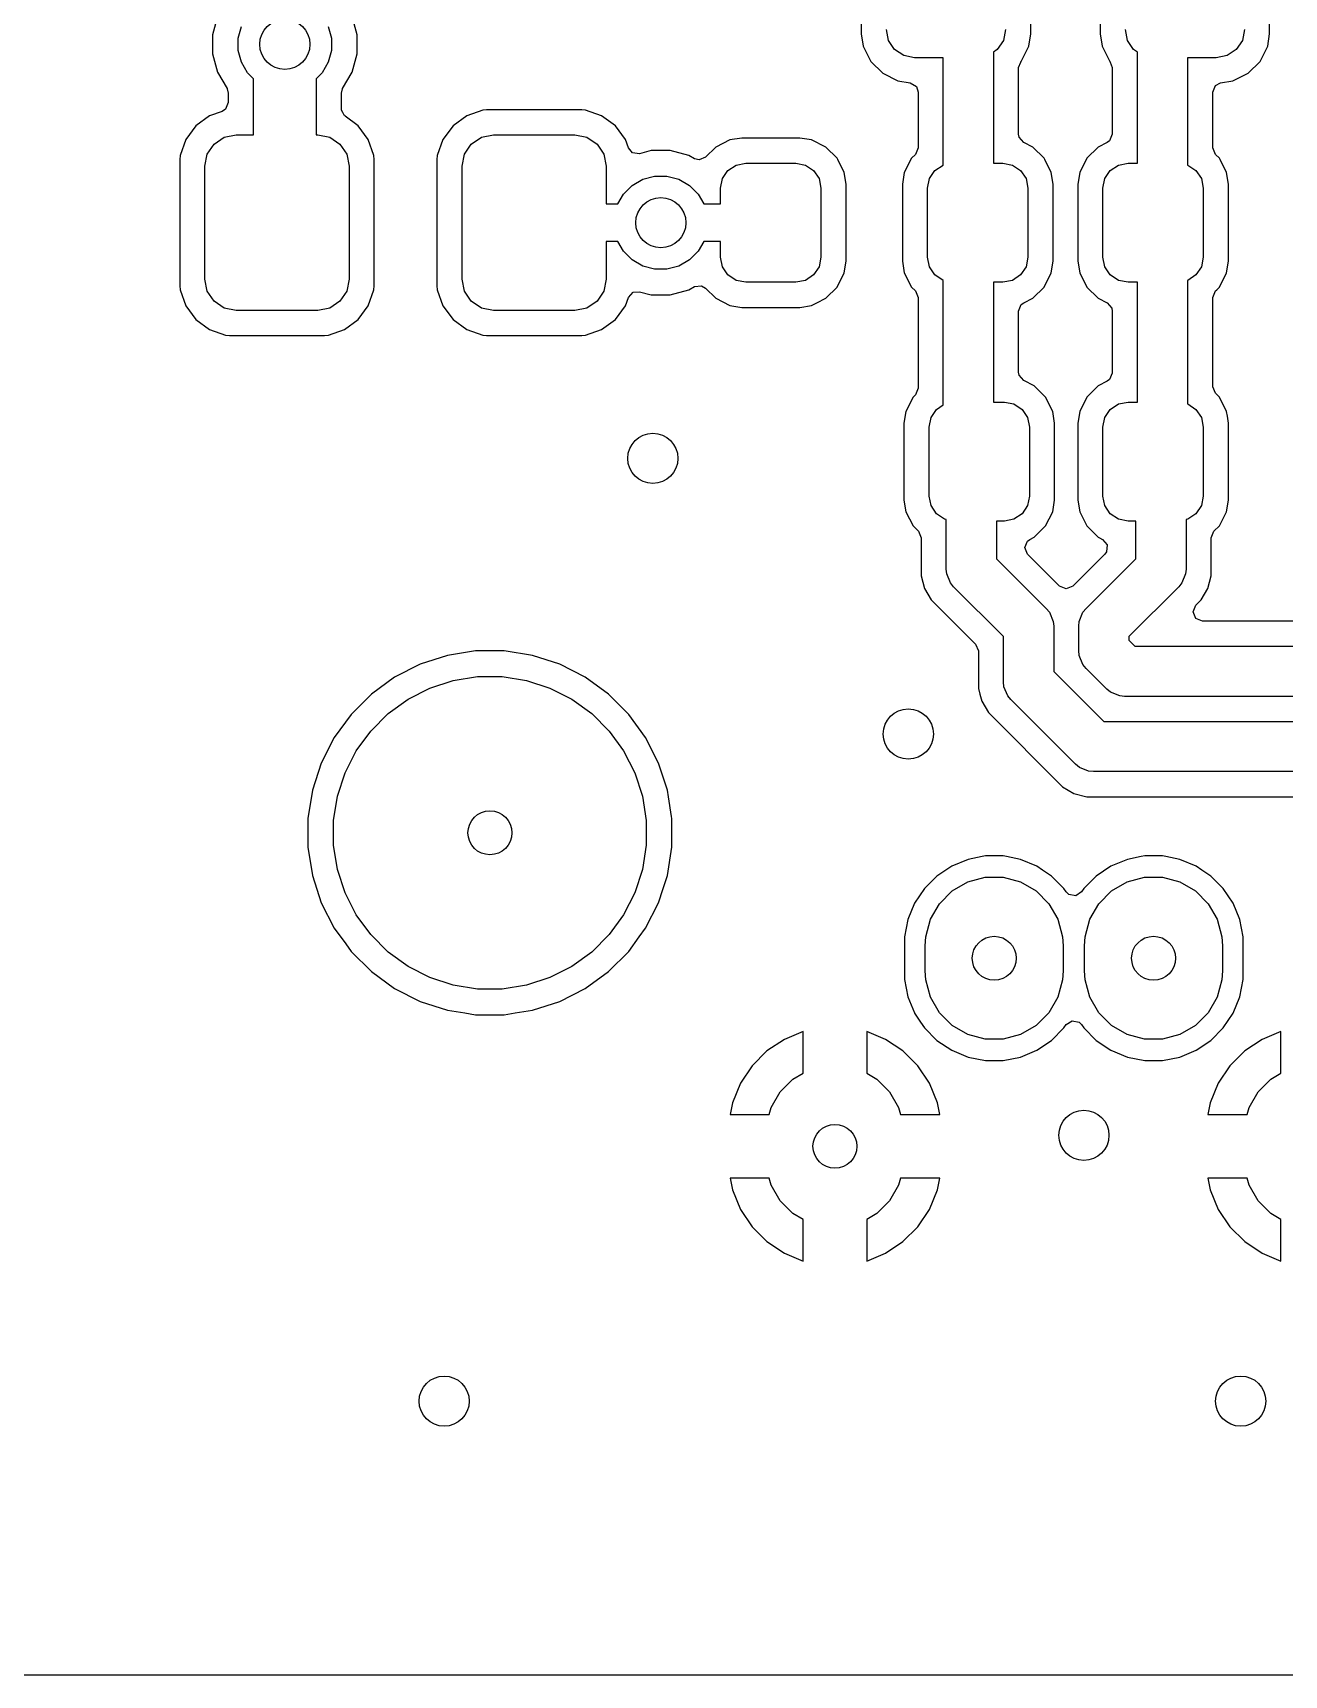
# Model space of a CAD drawing. Extents: x 2.36 to 5.14, y -5.39 to -2.61.
# Drawn here: x 3.371 to 3.764, y -5.386 to -4.87 of the extents above; entities that cross this region are included whole.
import ezdxf

# ---------------------------------------------------------------- set-up
doc = ezdxf.new("R2010")
doc.units = 0
doc.header["$MEASUREMENT"] = 0
doc.layers.add('BLACK', color=7, linetype='CONTINUOUS')

msp = doc.modelspace()

# ---------------------------------------------------------------- linework, layer by layer
at = {"layer": 'BLACK', "linetype": 'CONTINUOUS'}
for p, q in [((3.63091, -4.85034), (3.63091, -4.87069)), ((3.68409, -4.87069), (3.68409, -4.85034)), ((3.70591, -4.85034), (3.70591, -4.87069)), ((3.75909, -4.87069), (3.75909, -4.85034)), ((3.42889, -4.86525), (3.42734, -4.87102)), ((3.47266, -4.87102), (3.47111, -4.86525)), ((3.42734, -4.87102), (3.42734, -4.87698)), ((3.43536, -4.87207), (3.43636, -4.86835)), ((3.43536, -4.87593), (3.43536, -4.87207)), ((3.46364, -4.86835), (3.46464, -4.87207)), ((3.46464, -4.87207), (3.46464, -4.87593)), ((3.47266, -4.87698), (3.47266, -4.87102)), ((3.47266, -4.87102), (3.47266, -4.87102)), ((3.63091, -4.87069), (3.63153, -4.87461)), ((3.63947, -4.87276), (3.6388, -4.86937)), ((3.64139, -4.87563), (3.63947, -4.87276)), ((3.67553, -4.87276), (3.67361, -4.87563)), ((3.6762, -4.86937), (3.67553, -4.87276)), ((3.68347, -4.87461), (3.68409, -4.87069)), ((3.70591, -4.87069), (3.70653, -4.87461)), ((3.71447, -4.87276), (3.7138, -4.86937)), ((3.71639, -4.87563), (3.71447, -4.87276)), ((3.75053, -4.87276), (3.74861, -4.87563)), ((3.7512, -4.86937), (3.75053, -4.87276)), ((3.75847, -4.87461), (3.75909, -4.87069)), ((3.42734, -4.87698), (3.42889, -4.88275)), ((3.43636, -4.87965), (3.43536, -4.87593)), ((3.46464, -4.87593), (3.46364, -4.87965)), ((3.47111, -4.88275), (3.47266, -4.87698)), ((3.47266, -4.87698), (3.47266, -4.87698)), ((3.63153, -4.87461), (3.63153, -4.87461)), ((3.63153, -4.87461), (3.63394, -4.87934)), ((3.64427, -4.87755), (3.64139, -4.87563)), ((3.64766, -4.87823), (3.64427, -4.87755)), ((3.67361, -4.87563), (3.6724, -4.87644)), ((3.6724, -4.87644), (3.6724, -4.9113)), ((3.68106, -4.87934), (3.68347, -4.87461)), ((3.70653, -4.87461), (3.70653, -4.87461)), ((3.70653, -4.87461), (3.70894, -4.87934)), ((3.7176, -4.87644), (3.71639, -4.87563)), ((3.7176, -4.9113), (3.7176, -4.87644)), ((3.74573, -4.87755), (3.74234, -4.87823)), ((3.74861, -4.87563), (3.74573, -4.87755)), ((3.75606, -4.87934), (3.75847, -4.87461)), ((3.42889, -4.88275), (3.42889, -4.88275)), ((3.42889, -4.88275), (3.42889, -4.88275)), ((3.42889, -4.88275), (3.43187, -4.88791)), ((3.43829, -4.88299), (3.43636, -4.87965)), ((3.44016, -4.88486), (3.43829, -4.88299)), ((3.46171, -4.88299), (3.45984, -4.88486)), ((3.46364, -4.87965), (3.46171, -4.88299)), ((3.46813, -4.88791), (3.47111, -4.88275)), ((3.63394, -4.87934), (3.63769, -4.88309)), ((3.63769, -4.88309), (3.64242, -4.8855)), ((3.65665, -4.87823), (3.64766, -4.87823)), ((3.65665, -4.91189), (3.65665, -4.87823)), ((3.6803, -4.88131), (3.68101, -4.87959)), ((3.6803, -4.90221), (3.6803, -4.88131)), ((3.68093, -4.87953), (3.68106, -4.87934)), ((3.68101, -4.87959), (3.68093, -4.87953)), ((3.68106, -4.87934), (3.68106, -4.87934)), ((3.70894, -4.87934), (3.70907, -4.87953)), ((3.70907, -4.87953), (3.70899, -4.87959)), ((3.70899, -4.87959), (3.7097, -4.88131)), ((3.7097, -4.88131), (3.7097, -4.90221)), ((3.74234, -4.87823), (3.73335, -4.87823)), ((3.73335, -4.87823), (3.73335, -4.91189)), ((3.74758, -4.8855), (3.75231, -4.88309)), ((3.75231, -4.88309), (3.75606, -4.87934)), ((3.43187, -4.88791), (3.43187, -4.88791)), ((3.43187, -4.88791), (3.43187, -4.88792)), ((3.43187, -4.88792), (3.43226, -4.88938)), ((3.44016, -4.90244), (3.44016, -4.88486)), ((3.45984, -4.88486), (3.45984, -4.90244)), ((3.46774, -4.88938), (3.46813, -4.88792)), ((3.46813, -4.88792), (3.46813, -4.88791)), ((3.46813, -4.88791), (3.46813, -4.88791)), ((3.64242, -4.8855), (3.6463, -4.88612)), ((3.6463, -4.88612), (3.6482, -4.88728)), ((3.6482, -4.88728), (3.64876, -4.88899)), ((3.74124, -4.88899), (3.74209, -4.88693)), ((3.74209, -4.88693), (3.7437, -4.88612)), ((3.7437, -4.88612), (3.74758, -4.8855)), ((3.43226, -4.8923), (3.43141, -4.89436)), ((3.43226, -4.88938), (3.43226, -4.8923)), ((3.46774, -4.89423), (3.46774, -4.88938)), ((3.64876, -4.88899), (3.64876, -4.90651)), ((3.74124, -4.90651), (3.74124, -4.88899)), ((3.42637, -4.89643), (3.42207, -4.8996)), ((3.43031, -4.89505), (3.42637, -4.89643)), ((3.42637, -4.89643), (3.42637, -4.89643)), ((3.43141, -4.89436), (3.43031, -4.89505)), ((3.46777, -4.89466), (3.46774, -4.89423)), ((3.46824, -4.89544), (3.46777, -4.89466)), ((3.46859, -4.89629), (3.46824, -4.89544)), ((3.4688, -4.89637), (3.46859, -4.89629)), ((3.46892, -4.89657), (3.4688, -4.89637)), ((3.47303, -4.8996), (3.46892, -4.89657)), ((3.50708, -4.89643), (3.50278, -4.8996)), ((3.51213, -4.89466), (3.50708, -4.89643)), ((3.50708, -4.89643), (3.50708, -4.89643)), ((3.51332, -4.89455), (3.51213, -4.89466)), ((3.51213, -4.89466), (3.51213, -4.89466)), ((3.51213, -4.89466), (3.51213, -4.89466)), ((3.54319, -4.89455), (3.51332, -4.89455)), ((3.54439, -4.89466), (3.54319, -4.89455)), ((3.54943, -4.89643), (3.54439, -4.89466)), ((3.54439, -4.89466), (3.54439, -4.89466)), ((3.54439, -4.89466), (3.54439, -4.89466)), ((3.54439, -4.89466), (3.54439, -4.89466)), ((3.55373, -4.8996), (3.54943, -4.89643)), ((3.54943, -4.89643), (3.54943, -4.89643)), ((3.42207, -4.8996), (3.41889, -4.9039)), ((3.42207, -4.8996), (3.42207, -4.8996)), ((3.42779, -4.90532), (3.43099, -4.90319)), ((3.43099, -4.90319), (3.43475, -4.90244)), ((3.43475, -4.90244), (3.44016, -4.90244)), ((3.45984, -4.90244), (3.46034, -4.90244)), ((3.46034, -4.90244), (3.46411, -4.90319)), ((3.46411, -4.90319), (3.4673, -4.90532)), ((3.4762, -4.9039), (3.47303, -4.8996)), ((3.47303, -4.8996), (3.47303, -4.8996)), ((3.50278, -4.8996), (3.4996, -4.9039)), ((3.50278, -4.8996), (3.50278, -4.8996)), ((3.5085, -4.90532), (3.51169, -4.90319)), ((3.51169, -4.90319), (3.51546, -4.90244)), ((3.51546, -4.90244), (3.54105, -4.90244)), ((3.54105, -4.90244), (3.54482, -4.90319)), ((3.54482, -4.90319), (3.54801, -4.90532)), ((3.55691, -4.9039), (3.55373, -4.8996)), ((3.55373, -4.8996), (3.55373, -4.8996)), ((3.5934, -4.90341), (3.58971, -4.90399)), ((3.61163, -4.90341), (3.5934, -4.90341)), ((3.61533, -4.90399), (3.61163, -4.90341)), ((3.68044, -4.90311), (3.6803, -4.90221)), ((3.68189, -4.9048), (3.68044, -4.90311)), ((3.7097, -4.90221), (3.70885, -4.90427)), ((3.41713, -4.90895), (3.41702, -4.91015)), ((3.41889, -4.9039), (3.41713, -4.90895)), ((3.41713, -4.90895), (3.41713, -4.90895)), ((3.41713, -4.90895), (3.41713, -4.90895)), ((3.41889, -4.9039), (3.41889, -4.9039)), ((3.42491, -4.91228), (3.42566, -4.90852)), ((3.42566, -4.90852), (3.42779, -4.90532)), ((3.4673, -4.90532), (3.46944, -4.90852)), ((3.46944, -4.90852), (3.47019, -4.91228)), ((3.47794, -4.90889), (3.4762, -4.9039)), ((3.4762, -4.9039), (3.4762, -4.9039)), ((3.47797, -4.90895), (3.47794, -4.90889)), ((3.47808, -4.91015), (3.47797, -4.90895)), ((3.49784, -4.90895), (3.49772, -4.91015)), ((3.4996, -4.9039), (3.49784, -4.90895)), ((3.49784, -4.90895), (3.49784, -4.90895)), ((3.49784, -4.90895), (3.49784, -4.90895)), ((3.4996, -4.9039), (3.4996, -4.9039)), ((3.50562, -4.91228), (3.50637, -4.90852)), ((3.50637, -4.90852), (3.5085, -4.90532)), ((3.54801, -4.90532), (3.55014, -4.90852)), ((3.55014, -4.90852), (3.55089, -4.91228)), ((3.55781, -4.90648), (3.55691, -4.9039)), ((3.55691, -4.9039), (3.55691, -4.9039)), ((3.55911, -4.90804), (3.55781, -4.90648)), ((3.56132, -4.90833), (3.55911, -4.90804)), ((3.56502, -4.90734), (3.56132, -4.90833)), ((3.57098, -4.90734), (3.56502, -4.90734)), ((3.57675, -4.90889), (3.57098, -4.90734)), ((3.57098, -4.90734), (3.57098, -4.90734)), ((3.57854, -4.90992), (3.57675, -4.90889)), ((3.57675, -4.90889), (3.57675, -4.90889)), ((3.58526, -4.90626), (3.58206, -4.90946)), ((3.58971, -4.90399), (3.58526, -4.90626)), ((3.58971, -4.90399), (3.58971, -4.90399)), ((3.61978, -4.90626), (3.61533, -4.90399)), ((3.61533, -4.90399), (3.61533, -4.90399)), ((3.61533, -4.90399), (3.61533, -4.90399)), ((3.62331, -4.90979), (3.61978, -4.90626)), ((3.64791, -4.90857), (3.64669, -4.90979)), ((3.64876, -4.90651), (3.64791, -4.90857)), ((3.68474, -4.90626), (3.68189, -4.9048)), ((3.68827, -4.90979), (3.68474, -4.90626)), ((3.70526, -4.90626), (3.70173, -4.90979)), ((3.70811, -4.9048), (3.70526, -4.90626)), ((3.70885, -4.90427), (3.70811, -4.9048)), ((3.74209, -4.90857), (3.74124, -4.90651)), ((3.74331, -4.90979), (3.74209, -4.90857)), ((3.41702, -4.91015), (3.41702, -4.94985)), ((3.42491, -4.94772), (3.42491, -4.91228)), ((3.47019, -4.91228), (3.47019, -4.94772)), ((3.47808, -4.94985), (3.47808, -4.91015)), ((3.49772, -4.91015), (3.49772, -4.94985)), ((3.50562, -4.94772), (3.50562, -4.91228)), ((3.55089, -4.91228), (3.55089, -4.92409)), ((3.58, -4.91031), (3.57854, -4.90992)), ((3.58206, -4.90946), (3.58, -4.91031)), ((3.58737, -4.91616), (3.58908, -4.91361)), ((3.58908, -4.91361), (3.59163, -4.9119)), ((3.59163, -4.9119), (3.59465, -4.9113)), ((3.59465, -4.9113), (3.61039, -4.9113)), ((3.61039, -4.9113), (3.61341, -4.9119)), ((3.61341, -4.9119), (3.61596, -4.91361)), ((3.61596, -4.91361), (3.61767, -4.91616)), ((3.62353, -4.91021), (3.62331, -4.90979)), ((3.62558, -4.91424), (3.62353, -4.91021)), ((3.64669, -4.90979), (3.64442, -4.91424)), ((3.65233, -4.91616), (3.65404, -4.91361)), ((3.65404, -4.91361), (3.65659, -4.9119)), ((3.65659, -4.9119), (3.65665, -4.91189)), ((3.6724, -4.9113), (3.67535, -4.9113)), ((3.67535, -4.9113), (3.67837, -4.9119)), ((3.67837, -4.9119), (3.68092, -4.91361)), ((3.68092, -4.91361), (3.68263, -4.91616)), ((3.68849, -4.91021), (3.68827, -4.90979)), ((3.69054, -4.91424), (3.68849, -4.91021)), ((3.70173, -4.90979), (3.69946, -4.91424)), ((3.70737, -4.91616), (3.70908, -4.91361)), ((3.70908, -4.91361), (3.71163, -4.9119)), ((3.71163, -4.9119), (3.71465, -4.9113)), ((3.71465, -4.9113), (3.7176, -4.9113)), ((3.73335, -4.91189), (3.73341, -4.9119)), ((3.73341, -4.9119), (3.73596, -4.91361)), ((3.73596, -4.91361), (3.73767, -4.91616)), ((3.74353, -4.91021), (3.74331, -4.90979)), ((3.74558, -4.91424), (3.74353, -4.91021)), ((3.55629, -4.92101), (3.55901, -4.91829)), ((3.55901, -4.91829), (3.56235, -4.91636)), ((3.56235, -4.91636), (3.56607, -4.91536)), ((3.56607, -4.91536), (3.56993, -4.91536)), ((3.56993, -4.91536), (3.57365, -4.91636)), ((3.57365, -4.91636), (3.57699, -4.91829)), ((3.57699, -4.91829), (3.57971, -4.92101)), ((3.58677, -4.91917), (3.58737, -4.91616)), ((3.58677, -4.92409), (3.58677, -4.91917)), ((3.61767, -4.91616), (3.61827, -4.91917)), ((3.61827, -4.91917), (3.61827, -4.94083)), ((3.62616, -4.91793), (3.62558, -4.91424)), ((3.62558, -4.91424), (3.62558, -4.91424)), ((3.62558, -4.91424), (3.62558, -4.91424)), ((3.62616, -4.94207), (3.62616, -4.91793)), ((3.64442, -4.91424), (3.64384, -4.91793)), ((3.64384, -4.91793), (3.64384, -4.94207)), ((3.65173, -4.91917), (3.65233, -4.91616)), ((3.65173, -4.94083), (3.65173, -4.91917)), ((3.68263, -4.91616), (3.68323, -4.91917)), ((3.68323, -4.91917), (3.68323, -4.94083)), ((3.69112, -4.91793), (3.69054, -4.91424)), ((3.69054, -4.91424), (3.69054, -4.91424)), ((3.69054, -4.91424), (3.69054, -4.91424)), ((3.69112, -4.94207), (3.69112, -4.91793)), ((3.69946, -4.91424), (3.69888, -4.91793)), ((3.69888, -4.91793), (3.69888, -4.94207)), ((3.70677, -4.91917), (3.70737, -4.91616)), ((3.70677, -4.94083), (3.70677, -4.91917)), ((3.73767, -4.91616), (3.73827, -4.91917)), ((3.73827, -4.91917), (3.73827, -4.94083)), ((3.74616, -4.91793), (3.74558, -4.91424)), ((3.74558, -4.91424), (3.74558, -4.91424)), ((3.74558, -4.91424), (3.74558, -4.91424)), ((3.74616, -4.94207), (3.74616, -4.91793)), ((3.74616, -4.91793), (3.74616, -4.91793)), ((3.55089, -4.92409), (3.55451, -4.92409)), ((3.55451, -4.92409), (3.55629, -4.92101)), ((3.57971, -4.92101), (3.58149, -4.92409)), ((3.58149, -4.92409), (3.58677, -4.92409)), ((3.55451, -4.93591), (3.55089, -4.93591)), ((3.55089, -4.93591), (3.55089, -4.94772)), ((3.55629, -4.93899), (3.55451, -4.93591)), ((3.55901, -4.94171), (3.55629, -4.93899)), ((3.57971, -4.93899), (3.57699, -4.94171)), ((3.58149, -4.93591), (3.57971, -4.93899)), ((3.58677, -4.93591), (3.58149, -4.93591)), ((3.58677, -4.94083), (3.58677, -4.93591)), ((3.56235, -4.94364), (3.55901, -4.94171)), ((3.56607, -4.94464), (3.56235, -4.94364)), ((3.56993, -4.94464), (3.56607, -4.94464)), ((3.57365, -4.94364), (3.56993, -4.94464)), ((3.57699, -4.94171), (3.57365, -4.94364)), ((3.58737, -4.94384), (3.58677, -4.94083)), ((3.58908, -4.94639), (3.58737, -4.94384)), ((3.61767, -4.94384), (3.61596, -4.94639)), ((3.61827, -4.94083), (3.61767, -4.94384)), ((3.62558, -4.94576), (3.62616, -4.94207)), ((3.64384, -4.94207), (3.64442, -4.94576)), ((3.65233, -4.94384), (3.65173, -4.94083)), ((3.65404, -4.94639), (3.65233, -4.94384)), ((3.68263, -4.94384), (3.68092, -4.94639)), ((3.68323, -4.94083), (3.68263, -4.94384)), ((3.69054, -4.94576), (3.69112, -4.94207)), ((3.69888, -4.94207), (3.69946, -4.94576)), ((3.70737, -4.94384), (3.70677, -4.94083)), ((3.70908, -4.94639), (3.70737, -4.94384)), ((3.73767, -4.94384), (3.73596, -4.94639)), ((3.73827, -4.94083), (3.73767, -4.94384)), ((3.74558, -4.94576), (3.74616, -4.94207)), ((3.41702, -4.94985), (3.41713, -4.95105)), ((3.42566, -4.95148), (3.42491, -4.94772)), ((3.47019, -4.94772), (3.46944, -4.95148)), ((3.47797, -4.95105), (3.47808, -4.94985)), ((3.49772, -4.94985), (3.49784, -4.95105)), ((3.50637, -4.95148), (3.50562, -4.94772)), ((3.55089, -4.94772), (3.55014, -4.95148)), ((3.57675, -4.95111), (3.57854, -4.95008)), ((3.57854, -4.95008), (3.58075, -4.94978)), ((3.58075, -4.94978), (3.58206, -4.95054)), ((3.59163, -4.9481), (3.58908, -4.94639)), ((3.59465, -4.9487), (3.59163, -4.9481)), ((3.61039, -4.9487), (3.59465, -4.9487)), ((3.61341, -4.9481), (3.61039, -4.9487)), ((3.61596, -4.94639), (3.61341, -4.9481)), ((3.61978, -4.95374), (3.62331, -4.95021)), ((3.62331, -4.95021), (3.62558, -4.94576)), ((3.64442, -4.94576), (3.64442, -4.94576)), ((3.64442, -4.94576), (3.64669, -4.95021)), ((3.64669, -4.95021), (3.64791, -4.95143)), ((3.65659, -4.9481), (3.65404, -4.94639)), ((3.65665, -4.94811), (3.65659, -4.9481)), ((3.65665, -4.98717), (3.65665, -4.94811)), ((3.67535, -4.9487), (3.6724, -4.9487)), ((3.6724, -4.9487), (3.6724, -4.9863)), ((3.67837, -4.9481), (3.67535, -4.9487)), ((3.68092, -4.94639), (3.67837, -4.9481)), ((3.68474, -4.95374), (3.68827, -4.95021)), ((3.68827, -4.95021), (3.69054, -4.94576)), ((3.69946, -4.94576), (3.69946, -4.94576)), ((3.69946, -4.94576), (3.70173, -4.95021)), ((3.70173, -4.95021), (3.70526, -4.95374)), ((3.71163, -4.9481), (3.70908, -4.94639)), ((3.71465, -4.9487), (3.71163, -4.9481)), ((3.7176, -4.9487), (3.71465, -4.9487)), ((3.7176, -4.9863), (3.7176, -4.9487)), ((3.73341, -4.9481), (3.73335, -4.94811)), ((3.73335, -4.94811), (3.73335, -4.98689)), ((3.73596, -4.94639), (3.73341, -4.9481)), ((3.74247, -4.95105), (3.74331, -4.95021)), ((3.74331, -4.95021), (3.74558, -4.94576)), ((3.41713, -4.95105), (3.41713, -4.95105)), ((3.41713, -4.95105), (3.41713, -4.95105)), ((3.41713, -4.95105), (3.41889, -4.9561)), ((3.42779, -4.95468), (3.42566, -4.95148)), ((3.43099, -4.95681), (3.42779, -4.95468)), ((3.4673, -4.95468), (3.46411, -4.95681)), ((3.46944, -4.95148), (3.4673, -4.95468)), ((3.4762, -4.9561), (3.47797, -4.95105)), ((3.49784, -4.95105), (3.49784, -4.95105)), ((3.49784, -4.95105), (3.49784, -4.95105)), ((3.49784, -4.95105), (3.4996, -4.9561)), ((3.5085, -4.95468), (3.50637, -4.95148)), ((3.51169, -4.95681), (3.5085, -4.95468)), ((3.54801, -4.95468), (3.54482, -4.95681)), ((3.55014, -4.95148), (3.54801, -4.95468)), ((3.55691, -4.9561), (3.55781, -4.95352)), ((3.55781, -4.95352), (3.5593, -4.95186)), ((3.5593, -4.95186), (3.56132, -4.95167)), ((3.56132, -4.95167), (3.56502, -4.95266)), ((3.56502, -4.95266), (3.56502, -4.95266)), ((3.56502, -4.95266), (3.56502, -4.95266)), ((3.56502, -4.95266), (3.57098, -4.95266)), ((3.57098, -4.95266), (3.57675, -4.95111)), ((3.57098, -4.95266), (3.57098, -4.95266)), ((3.58206, -4.95054), (3.58526, -4.95374)), ((3.58526, -4.95374), (3.58971, -4.95601)), ((3.61533, -4.95601), (3.61693, -4.9552)), ((3.61693, -4.9552), (3.61978, -4.95374)), ((3.64791, -4.95143), (3.64876, -4.95349)), ((3.64876, -4.95349), (3.64876, -4.98199)), ((3.68115, -4.95573), (3.68189, -4.9552)), ((3.68189, -4.9552), (3.68474, -4.95374)), ((3.70526, -4.95374), (3.70811, -4.9552)), ((3.70811, -4.9552), (3.70956, -4.95689)), ((3.74124, -4.95349), (3.74209, -4.95143)), ((3.74124, -4.98151), (3.74124, -4.95349)), ((3.74209, -4.95143), (3.74247, -4.95105)), ((3.41889, -4.9561), (3.41889, -4.9561)), ((3.41889, -4.9561), (3.42207, -4.9604)), ((3.42207, -4.9604), (3.42207, -4.9604)), ((3.42207, -4.9604), (3.42637, -4.96357)), ((3.43475, -4.95756), (3.43099, -4.95681)), ((3.46034, -4.95756), (3.43475, -4.95756)), ((3.46411, -4.95681), (3.46034, -4.95756)), ((3.46872, -4.96357), (3.47303, -4.9604)), ((3.47303, -4.9604), (3.4762, -4.9561)), ((3.4996, -4.9561), (3.4996, -4.9561)), ((3.4996, -4.9561), (3.50278, -4.9604)), ((3.50278, -4.9604), (3.50278, -4.9604)), ((3.50278, -4.9604), (3.50708, -4.96357)), ((3.51546, -4.95756), (3.51169, -4.95681)), ((3.54105, -4.95756), (3.51546, -4.95756)), ((3.54482, -4.95681), (3.54105, -4.95756)), ((3.54943, -4.96357), (3.55373, -4.9604)), ((3.55373, -4.9604), (3.55691, -4.9561)), ((3.58971, -4.95601), (3.5934, -4.95659)), ((3.5934, -4.95659), (3.61163, -4.95659)), ((3.61163, -4.95659), (3.61533, -4.95601)), ((3.61163, -4.95659), (3.61163, -4.95659)), ((3.61533, -4.95601), (3.61533, -4.95601)), ((3.6803, -4.95779), (3.68115, -4.95573)), ((3.6803, -4.97697), (3.6803, -4.95779)), ((3.70956, -4.95689), (3.7097, -4.95779)), ((3.7097, -4.95779), (3.7097, -4.97721)), ((3.42637, -4.96357), (3.42637, -4.96357)), ((3.42637, -4.96357), (3.43142, -4.96534)), ((3.43142, -4.96534), (3.43142, -4.96534)), ((3.43142, -4.96534), (3.43262, -4.96545)), ((3.43262, -4.96545), (3.43262, -4.96545)), ((3.43262, -4.96545), (3.46248, -4.96545)), ((3.46248, -4.96545), (3.46368, -4.96534)), ((3.46248, -4.96545), (3.46248, -4.96545)), ((3.46368, -4.96534), (3.46872, -4.96357)), ((3.50708, -4.96357), (3.50708, -4.96357)), ((3.50708, -4.96357), (3.51213, -4.96534)), ((3.51213, -4.96534), (3.51213, -4.96534)), ((3.51213, -4.96534), (3.51332, -4.96545)), ((3.51332, -4.96545), (3.51332, -4.96545)), ((3.51332, -4.96545), (3.54319, -4.96545)), ((3.54319, -4.96545), (3.54439, -4.96534)), ((3.54319, -4.96545), (3.54319, -4.96545)), ((3.54439, -4.96534), (3.54943, -4.96357)), ((3.68044, -4.97787), (3.6803, -4.97697)), ((3.68189, -4.97956), (3.68044, -4.97787)), ((3.68521, -4.98126), (3.68189, -4.97956)), ((3.70811, -4.9798), (3.70526, -4.98126)), ((3.70885, -4.97927), (3.70811, -4.9798)), ((3.7097, -4.97721), (3.70885, -4.97927)), ((3.64716, -4.98479), (3.6449, -4.98924)), ((3.64791, -4.98405), (3.64716, -4.98479)), ((3.64876, -4.98199), (3.64791, -4.98405)), ((3.6724, -4.9863), (3.67583, -4.9863)), ((3.67583, -4.9863), (3.67884, -4.9869)), ((3.68874, -4.98479), (3.68521, -4.98126)), ((3.69101, -4.98924), (3.68874, -4.98479)), ((3.70173, -4.98479), (3.69946, -4.98924)), ((3.70526, -4.98126), (3.70173, -4.98479)), ((3.71163, -4.9869), (3.71465, -4.9863)), ((3.71465, -4.9863), (3.7176, -4.9863)), ((3.74209, -4.98357), (3.74124, -4.98151)), ((3.74331, -4.98479), (3.74209, -4.98357)), ((3.74558, -4.98924), (3.74331, -4.98479)), ((3.6449, -4.98924), (3.64431, -4.99293)), ((3.6522, -4.99417), (3.6528, -4.99116)), ((3.6528, -4.99116), (3.65451, -4.98861)), ((3.65451, -4.98861), (3.65665, -4.98717)), ((3.67884, -4.9869), (3.68139, -4.98861)), ((3.68139, -4.98861), (3.6831, -4.99116)), ((3.6831, -4.99116), (3.6837, -4.99417)), ((3.69125, -4.99076), (3.69101, -4.98924)), ((3.69101, -4.98924), (3.69101, -4.98924)), ((3.69159, -4.99293), (3.69125, -4.99076)), ((3.69946, -4.98924), (3.69888, -4.99293)), ((3.70677, -4.99417), (3.70737, -4.99116)), ((3.70737, -4.99116), (3.70908, -4.98861)), ((3.70908, -4.98861), (3.71163, -4.9869)), ((3.73335, -4.98689), (3.73341, -4.9869)), ((3.73341, -4.9869), (3.73596, -4.98861)), ((3.73596, -4.98861), (3.73767, -4.99116)), ((3.73767, -4.99116), (3.73827, -4.99417)), ((3.74582, -4.99076), (3.74558, -4.98924)), ((3.74558, -4.98924), (3.74558, -4.98924)), ((3.74616, -4.99293), (3.74582, -4.99076)), ((3.64431, -4.99293), (3.64431, -5.01707)), ((3.6522, -5.01583), (3.6522, -4.99417)), ((3.6837, -4.99417), (3.6837, -5.01583)), ((3.69159, -5.01707), (3.69159, -4.99293)), ((3.69888, -4.99293), (3.69888, -5.01707)), ((3.70677, -5.01583), (3.70677, -4.99417)), ((3.73827, -4.99417), (3.73827, -5.01583)), ((3.74616, -5.01707), (3.74616, -4.99293)), ((3.64431, -5.01707), (3.6449, -5.02076)), ((3.6528, -5.01884), (3.6522, -5.01583)), ((3.6837, -5.01583), (3.6831, -5.01884)), ((3.69101, -5.02076), (3.69159, -5.01707)), ((3.69888, -5.01707), (3.69946, -5.02076)), ((3.70737, -5.01884), (3.70677, -5.01583)), ((3.73827, -5.01583), (3.73767, -5.01884)), ((3.74558, -5.02076), (3.74616, -5.01707)), ((3.6449, -5.02076), (3.6449, -5.02076)), ((3.6449, -5.02076), (3.64716, -5.02521)), ((3.65451, -5.02139), (3.6528, -5.01884)), ((3.65707, -5.0231), (3.65451, -5.02139)), ((3.68139, -5.02139), (3.67884, -5.0231)), ((3.6831, -5.01884), (3.68139, -5.02139)), ((3.68874, -5.02521), (3.69101, -5.02076)), ((3.69946, -5.02076), (3.69946, -5.02076)), ((3.69946, -5.02076), (3.70173, -5.02521)), ((3.70908, -5.02139), (3.70737, -5.01884)), ((3.71163, -5.0231), (3.70908, -5.02139)), ((3.73596, -5.02139), (3.73341, -5.0231)), ((3.73767, -5.01884), (3.73596, -5.02139)), ((3.74331, -5.02521), (3.74558, -5.02076)), ((3.64716, -5.02521), (3.64885, -5.0269)), ((3.64885, -5.0269), (3.6497, -5.02896)), ((3.6576, -5.02321), (3.65707, -5.0231)), ((3.6576, -5.03875), (3.6576, -5.02321)), ((3.67583, -5.0237), (3.67335, -5.0237)), ((3.67335, -5.0237), (3.67335, -5.03549)), ((3.67884, -5.0231), (3.67583, -5.0237)), ((3.68521, -5.02874), (3.68874, -5.02521)), ((3.70173, -5.02521), (3.70526, -5.02874)), ((3.71465, -5.0237), (3.71163, -5.0231)), ((3.71713, -5.0237), (3.71465, -5.0237)), ((3.71713, -5.03549), (3.71713, -5.0237)), ((3.73341, -5.0231), (3.73287, -5.02321)), ((3.73287, -5.02321), (3.73287, -5.03875)), ((3.74077, -5.02896), (3.74162, -5.0269)), ((3.74162, -5.0269), (3.74331, -5.02521)), ((3.6497, -5.02896), (3.6497, -5.03667)), ((3.68226, -5.03203), (3.68311, -5.02997)), ((3.68311, -5.03409), (3.68226, -5.03203)), ((3.68311, -5.02997), (3.68385, -5.02944)), ((3.68385, -5.02944), (3.68521, -5.02874)), ((3.70526, -5.02874), (3.70569, -5.02896)), ((3.70569, -5.02896), (3.70662, -5.02944)), ((3.70662, -5.02944), (3.70807, -5.03113)), ((3.70807, -5.03113), (3.7079, -5.03335)), ((3.74077, -5.04083), (3.74077, -5.02896)), ((3.6497, -5.03667), (3.6497, -5.04083)), ((3.67335, -5.03549), (3.68899, -5.05114)), ((3.69318, -5.04415), (3.68311, -5.03409)), ((3.70736, -5.03409), (3.6973, -5.04415)), ((3.70148, -5.05114), (3.71713, -5.03549)), ((3.7079, -5.03335), (3.70736, -5.03409)), ((3.6497, -5.04083), (3.65078, -5.04484)), ((3.65775, -5.04029), (3.6576, -5.03875)), ((3.65893, -5.04312), (3.65775, -5.04029)), ((3.73272, -5.04029), (3.73155, -5.04312)), ((3.73287, -5.03875), (3.73272, -5.04029)), ((3.73969, -5.04484), (3.74077, -5.04083)), ((3.65078, -5.04484), (3.65078, -5.04484)), ((3.65078, -5.04484), (3.65078, -5.04484)), ((3.65078, -5.04484), (3.65285, -5.04843)), ((3.6599, -5.04432), (3.65893, -5.04312)), ((3.67555, -5.05996), (3.6599, -5.04432)), ((3.69524, -5.04501), (3.69318, -5.04415)), ((3.6973, -5.04415), (3.69524, -5.04501)), ((3.73057, -5.04432), (3.71492, -5.05996)), ((3.73155, -5.04312), (3.73057, -5.04432)), ((3.73762, -5.04843), (3.73969, -5.04484)), ((3.73969, -5.04484), (3.73969, -5.04484)), ((3.65285, -5.04843), (3.65285, -5.04843)), ((3.65285, -5.04843), (3.65285, -5.04843)), ((3.65285, -5.04843), (3.6668, -5.06238)), ((3.68899, -5.05114), (3.68997, -5.05233)), ((3.68997, -5.05233), (3.69115, -5.05517)), ((3.69932, -5.05517), (3.7005, -5.05233)), ((3.7005, -5.05233), (3.70148, -5.05114)), ((3.73507, -5.05219), (3.73592, -5.05012)), ((3.73592, -5.05425), (3.73507, -5.05219)), ((3.73592, -5.05012), (3.73762, -5.04843)), ((3.69115, -5.05517), (3.6913, -5.0567)), ((3.6913, -5.0567), (3.6913, -5.07088)), ((3.69917, -5.0567), (3.69932, -5.05517)), ((3.69917, -5.06436), (3.69917, -5.0567)), ((3.73798, -5.0551), (3.73592, -5.05425)), ((3.8298, -5.0551), (3.73798, -5.0551)), ((3.6668, -5.06238), (3.66766, -5.06444)), ((3.67555, -5.07414), (3.67555, -5.05996)), ((3.71492, -5.05996), (3.71492, -5.0611)), ((3.71492, -5.0611), (3.71682, -5.06299)), ((3.71682, -5.06299), (3.82773, -5.06299)), ((3.49245, -5.06865), (3.48444, -5.07273)), ((3.501, -5.06587), (3.49245, -5.06865)), ((3.50988, -5.06447), (3.501, -5.06587)), ((3.501, -5.06587), (3.501, -5.06587)), ((3.51886, -5.06447), (3.50988, -5.06447)), ((3.50988, -5.06447), (3.50988, -5.06447)), ((3.52774, -5.06587), (3.51886, -5.06447)), ((3.51886, -5.06447), (3.51886, -5.06447)), ((3.53629, -5.06865), (3.52774, -5.06587)), ((3.52774, -5.06587), (3.52774, -5.06587)), ((3.5443, -5.07273), (3.53629, -5.06865)), ((3.66766, -5.06444), (3.66766, -5.07207)), ((3.69932, -5.0659), (3.69917, -5.06436)), ((3.7005, -5.06873), (3.69932, -5.0659)), ((3.70148, -5.06993), (3.7005, -5.06873)), ((3.48444, -5.07273), (3.47717, -5.07802)), ((3.49554, -5.07611), (3.50288, -5.07372)), ((3.50288, -5.07372), (3.51051, -5.07251)), ((3.51051, -5.07251), (3.51823, -5.07251)), ((3.51823, -5.07251), (3.52586, -5.07372)), ((3.52586, -5.07372), (3.5332, -5.07611)), ((3.55157, -5.07802), (3.5443, -5.07273)), ((3.66766, -5.07207), (3.66766, -5.07622)), ((3.6913, -5.07088), (3.70703, -5.08661)), ((3.70799, -5.07643), (3.70148, -5.06993)), ((3.47717, -5.07802), (3.47081, -5.08437)), ((3.48866, -5.07961), (3.49554, -5.07611)), ((3.5332, -5.07611), (3.54008, -5.07961)), ((3.55793, -5.08437), (3.55157, -5.07802)), ((3.55157, -5.07802), (3.55157, -5.07802)), ((3.55157, -5.07802), (3.55157, -5.07802)), ((3.66766, -5.07622), (3.66814, -5.07802)), ((3.66814, -5.07802), (3.66873, -5.08023)), ((3.6757, -5.07568), (3.67555, -5.07414)), ((3.67688, -5.07852), (3.6757, -5.07568)), ((3.67786, -5.07971), (3.67688, -5.07852)), ((3.70918, -5.07741), (3.70799, -5.07643)), ((3.71202, -5.07859), (3.70918, -5.07741)), ((3.71355, -5.07874), (3.71202, -5.07859)), ((3.82447, -5.07874), (3.71355, -5.07874)), ((3.47695, -5.08961), (3.48241, -5.08415)), ((3.48241, -5.08415), (3.48866, -5.07961)), ((3.54008, -5.07961), (3.54633, -5.08415)), ((3.54633, -5.08415), (3.55179, -5.08961)), ((3.66873, -5.08023), (3.66873, -5.08023)), ((3.66873, -5.08023), (3.67081, -5.08383)), ((3.67081, -5.08383), (3.67081, -5.08383)), ((3.67081, -5.08383), (3.67081, -5.08383)), ((3.67081, -5.08383), (3.69409, -5.10711)), ((3.6982, -5.10006), (3.67786, -5.07971)), ((3.47081, -5.08437), (3.46553, -5.09164)), ((3.56321, -5.09164), (3.55793, -5.08437)), ((3.70703, -5.08661), (3.81794, -5.08661)), ((3.46553, -5.09164), (3.46145, -5.09965)), ((3.47241, -5.09586), (3.47695, -5.08961)), ((3.55179, -5.08961), (3.55633, -5.09586)), ((3.56729, -5.09965), (3.56321, -5.09164)), ((3.46145, -5.09965), (3.45867, -5.1082)), ((3.4689, -5.10274), (3.47241, -5.09586)), ((3.55633, -5.09586), (3.55984, -5.10274)), ((3.57007, -5.1082), (3.56729, -5.09965)), ((3.56729, -5.09965), (3.56729, -5.09965)), ((3.56729, -5.09965), (3.56729, -5.09965)), ((3.46652, -5.11009), (3.4689, -5.10274)), ((3.55984, -5.10274), (3.56222, -5.11009)), ((3.69939, -5.10104), (3.6982, -5.10006)), ((3.70223, -5.10221), (3.69939, -5.10104)), ((3.70377, -5.10236), (3.70223, -5.10221)), ((3.81468, -5.10236), (3.70377, -5.10236)), ((3.45867, -5.1082), (3.45726, -5.11708)), ((3.45867, -5.1082), (3.45867, -5.1082)), ((3.46531, -5.11771), (3.46652, -5.11009)), ((3.56222, -5.11009), (3.56343, -5.11771)), ((3.5704, -5.11026), (3.57007, -5.1082)), ((3.57007, -5.1082), (3.57007, -5.1082)), ((3.57007, -5.1082), (3.57007, -5.1082)), ((3.69409, -5.10711), (3.69768, -5.10918)), ((3.69768, -5.10918), (3.70169, -5.11026)), ((3.57138, -5.11649), (3.5704, -5.11026)), ((3.70169, -5.11026), (3.70584, -5.11026)), ((3.70584, -5.11026), (3.8102, -5.11026)), ((3.45726, -5.11708), (3.45726, -5.12607)), ((3.46531, -5.12544), (3.46531, -5.11771)), ((3.56343, -5.11771), (3.56343, -5.12544)), ((3.57148, -5.11708), (3.57138, -5.11649)), ((3.57148, -5.12607), (3.57148, -5.11708)), ((3.46652, -5.13306), (3.46531, -5.12544)), ((3.56343, -5.12544), (3.56222, -5.13306)), ((3.45726, -5.12607), (3.45867, -5.13495)), ((3.57007, -5.13495), (3.57148, -5.12607)), ((3.66442, -5.12992), (3.65929, -5.13204)), ((3.66881, -5.12905), (3.66442, -5.12992)), ((3.66442, -5.12992), (3.66442, -5.12992)), ((3.66986, -5.12884), (3.66881, -5.12905)), ((3.67541, -5.12884), (3.66986, -5.12884)), ((3.67647, -5.12905), (3.67541, -5.12884)), ((3.68085, -5.12992), (3.67647, -5.12905)), ((3.68598, -5.13204), (3.68085, -5.12992)), ((3.68085, -5.12992), (3.68085, -5.12992)), ((3.71442, -5.12992), (3.70929, -5.13204)), ((3.71881, -5.12905), (3.71442, -5.12992)), ((3.71442, -5.12992), (3.71442, -5.12992)), ((3.71986, -5.12884), (3.71881, -5.12905)), ((3.72541, -5.12884), (3.71986, -5.12884)), ((3.72647, -5.12905), (3.72541, -5.12884)), ((3.73085, -5.12992), (3.72647, -5.12905)), ((3.73598, -5.13204), (3.73085, -5.12992)), ((3.73085, -5.12992), (3.73085, -5.12992)), ((3.45867, -5.13495), (3.45867, -5.13495)), ((3.45867, -5.13495), (3.46145, -5.1435)), ((3.4689, -5.14041), (3.46652, -5.13306)), ((3.56222, -5.13306), (3.55984, -5.14041)), ((3.56875, -5.13902), (3.57007, -5.13495)), ((3.57007, -5.13495), (3.57007, -5.13495)), ((3.57007, -5.13495), (3.57007, -5.13495)), ((3.65468, -5.13513), (3.65076, -5.13905)), ((3.65929, -5.13204), (3.65468, -5.13513)), ((3.65468, -5.13513), (3.65468, -5.13513)), ((3.66435, -5.137), (3.66981, -5.13554)), ((3.66981, -5.13554), (3.67546, -5.13554)), ((3.67546, -5.13554), (3.68092, -5.137)), ((3.68783, -5.13328), (3.68598, -5.13204)), ((3.68598, -5.13204), (3.68598, -5.13204)), ((3.68598, -5.13204), (3.68598, -5.13204)), ((3.69059, -5.13513), (3.68783, -5.13328)), ((3.69452, -5.13905), (3.69059, -5.13513)), ((3.70468, -5.13513), (3.70076, -5.13905)), ((3.70929, -5.13204), (3.70468, -5.13513)), ((3.70468, -5.13513), (3.70468, -5.13513)), ((3.71435, -5.137), (3.71981, -5.13554)), ((3.71981, -5.13554), (3.72546, -5.13554)), ((3.72546, -5.13554), (3.73092, -5.137)), ((3.73783, -5.13328), (3.73598, -5.13204)), ((3.73598, -5.13204), (3.73598, -5.13204)), ((3.73598, -5.13204), (3.73598, -5.13204)), ((3.74059, -5.13513), (3.73783, -5.13328)), ((3.74452, -5.13905), (3.74059, -5.13513)), ((3.74059, -5.13513), (3.74059, -5.13513)), ((3.47241, -5.14729), (3.4689, -5.14041)), ((3.55984, -5.14041), (3.55633, -5.14729)), ((3.56729, -5.1435), (3.56875, -5.13902)), ((3.65076, -5.13905), (3.64767, -5.14366)), ((3.65076, -5.13905), (3.65076, -5.13905)), ((3.65546, -5.14383), (3.65946, -5.13983)), ((3.65946, -5.13983), (3.66435, -5.137)), ((3.68092, -5.137), (3.68582, -5.13983)), ((3.68582, -5.13983), (3.68982, -5.14383)), ((3.69522, -5.14009), (3.69452, -5.13905)), ((3.69602, -5.1409), (3.69522, -5.14009)), ((3.69821, -5.14133), (3.69602, -5.1409)), ((3.70006, -5.14009), (3.69821, -5.14133)), ((3.70076, -5.13905), (3.70006, -5.14009)), ((3.70076, -5.13905), (3.70076, -5.13905)), ((3.70546, -5.14383), (3.70946, -5.13983)), ((3.70946, -5.13983), (3.71435, -5.137)), ((3.73092, -5.137), (3.73582, -5.13983)), ((3.73582, -5.13983), (3.73982, -5.14383)), ((3.7476, -5.14366), (3.74452, -5.13905)), ((3.46145, -5.1435), (3.46553, -5.15151)), ((3.56321, -5.15151), (3.56729, -5.1435)), ((3.64767, -5.14366), (3.64555, -5.14879)), ((3.65263, -5.14872), (3.65546, -5.14383)), ((3.68982, -5.14383), (3.69264, -5.14872)), ((3.70263, -5.14872), (3.70546, -5.14383)), ((3.73982, -5.14383), (3.74264, -5.14872)), ((3.74972, -5.14879), (3.7476, -5.14366)), ((3.47695, -5.15354), (3.47241, -5.14729)), ((3.55633, -5.14729), (3.55179, -5.15354)), ((3.64555, -5.14879), (3.64447, -5.15423)), ((3.64555, -5.14879), (3.64555, -5.14879)), ((3.65117, -5.15418), (3.65263, -5.14872)), ((3.69264, -5.14872), (3.69411, -5.15418)), ((3.70117, -5.15418), (3.70263, -5.14872)), ((3.74264, -5.14872), (3.74411, -5.15418)), ((3.75081, -5.15423), (3.74972, -5.14879)), ((3.46553, -5.15151), (3.46912, -5.15645)), ((3.46912, -5.15645), (3.47081, -5.15878)), ((3.48241, -5.159), (3.47695, -5.15354)), ((3.55179, -5.15354), (3.54633, -5.159)), ((3.55793, -5.15878), (3.56123, -5.15423)), ((3.56123, -5.15423), (3.56321, -5.15151)), ((3.64447, -5.15423), (3.64447, -5.16766)), ((3.65098, -5.15701), (3.65117, -5.15418)), ((3.69411, -5.15418), (3.69429, -5.15701)), ((3.70098, -5.15701), (3.70117, -5.15418)), ((3.74411, -5.15418), (3.74429, -5.15701)), ((3.75081, -5.16766), (3.75081, -5.15423)), ((3.47081, -5.15878), (3.47717, -5.16513)), ((3.48866, -5.16354), (3.48241, -5.159)), ((3.54633, -5.159), (3.54008, -5.16354)), ((3.55157, -5.16513), (3.55793, -5.15878)), ((3.65098, -5.16488), (3.65098, -5.15701)), ((3.69429, -5.15701), (3.69429, -5.16488)), ((3.70098, -5.16488), (3.70098, -5.15701)), ((3.74429, -5.15701), (3.74429, -5.16488)), ((3.47717, -5.16513), (3.48444, -5.17042)), ((3.49554, -5.16704), (3.48866, -5.16354)), ((3.54008, -5.16354), (3.5332, -5.16704)), ((3.5443, -5.17042), (3.55157, -5.16513)), ((3.65117, -5.16771), (3.65098, -5.16488)), ((3.69429, -5.16488), (3.69411, -5.16771)), ((3.70117, -5.16771), (3.70098, -5.16488)), ((3.74429, -5.16488), (3.74411, -5.16771)), ((3.48444, -5.17042), (3.49245, -5.1745)), ((3.50288, -5.16943), (3.49554, -5.16704)), ((3.51051, -5.17064), (3.50288, -5.16943)), ((3.51823, -5.17064), (3.51051, -5.17064)), ((3.52586, -5.16943), (3.51823, -5.17064)), ((3.5332, -5.16704), (3.52586, -5.16943)), ((3.53629, -5.1745), (3.5443, -5.17042)), ((3.64447, -5.16766), (3.64555, -5.1731)), ((3.65263, -5.17317), (3.65117, -5.16771)), ((3.69411, -5.16771), (3.69264, -5.17317)), ((3.70263, -5.17317), (3.70117, -5.16771)), ((3.74411, -5.16771), (3.74264, -5.17317)), ((3.74972, -5.1731), (3.75081, -5.16766)), ((3.49245, -5.1745), (3.49245, -5.1745)), ((3.49245, -5.1745), (3.49245, -5.1745)), ((3.49245, -5.1745), (3.501, -5.17727)), ((3.52774, -5.17727), (3.53629, -5.1745)), ((3.53629, -5.1745), (3.53629, -5.1745)), ((3.53629, -5.1745), (3.53629, -5.1745)), ((3.64555, -5.1731), (3.64555, -5.1731)), ((3.64555, -5.1731), (3.64764, -5.17814)), ((3.65546, -5.17806), (3.65263, -5.17317)), ((3.69264, -5.17317), (3.68982, -5.17806)), ((3.70546, -5.17806), (3.70263, -5.17317)), ((3.74264, -5.17317), (3.73982, -5.17806)), ((3.7476, -5.17823), (3.74972, -5.1731)), ((3.501, -5.17727), (3.501, -5.17727)), ((3.501, -5.17727), (3.501, -5.17727)), ((3.501, -5.17727), (3.50644, -5.17814)), ((3.50644, -5.17814), (3.50988, -5.17868)), ((3.50988, -5.17868), (3.50988, -5.17868)), ((3.50988, -5.17868), (3.51886, -5.17868)), ((3.51886, -5.17868), (3.5223, -5.17814)), ((3.5223, -5.17814), (3.52774, -5.17727)), ((3.52774, -5.17727), (3.52774, -5.17727)), ((3.52774, -5.17727), (3.52774, -5.17727)), ((3.64764, -5.17814), (3.64767, -5.17823)), ((3.64767, -5.17823), (3.64952, -5.18099)), ((3.64952, -5.18099), (3.65076, -5.18284)), ((3.65946, -5.18206), (3.65546, -5.17806)), ((3.66435, -5.18489), (3.65946, -5.18206)), ((3.68582, -5.18206), (3.68092, -5.18489)), ((3.68982, -5.17806), (3.68582, -5.18206)), ((3.69452, -5.18284), (3.69522, -5.1818)), ((3.69522, -5.1818), (3.69707, -5.18056)), ((3.69707, -5.18056), (3.69926, -5.18099)), ((3.69926, -5.18099), (3.70006, -5.1818)), ((3.70006, -5.1818), (3.70076, -5.18284)), ((3.70946, -5.18206), (3.70546, -5.17806)), ((3.71435, -5.18489), (3.70946, -5.18206)), ((3.73582, -5.18206), (3.73092, -5.18489)), ((3.73982, -5.17806), (3.73582, -5.18206)), ((3.74452, -5.18284), (3.7476, -5.17823)), ((3.60679, -5.18641), (3.60131, -5.19007)), ((3.61264, -5.18398), (3.60679, -5.18641)), ((3.61264, -5.19705), (3.61264, -5.18398)), ((3.61264, -5.18398), (3.61264, -5.18398)), ((3.63849, -5.18641), (3.63264, -5.18398)), ((3.63264, -5.18398), (3.63264, -5.19705)), ((3.64397, -5.19007), (3.63849, -5.18641)), ((3.65076, -5.18284), (3.65076, -5.18284)), ((3.65076, -5.18284), (3.65468, -5.18676)), ((3.65468, -5.18676), (3.65929, -5.18985)), ((3.66981, -5.18635), (3.66435, -5.18489)), ((3.67546, -5.18635), (3.66981, -5.18635)), ((3.68092, -5.18489), (3.67546, -5.18635)), ((3.68598, -5.18985), (3.69059, -5.18676)), ((3.69059, -5.18676), (3.69452, -5.18284)), ((3.70076, -5.18284), (3.70076, -5.18284)), ((3.70076, -5.18284), (3.70076, -5.18284)), ((3.70076, -5.18284), (3.70468, -5.18676)), ((3.70468, -5.18676), (3.70929, -5.18985)), ((3.71981, -5.18635), (3.71435, -5.18489)), ((3.72546, -5.18635), (3.71981, -5.18635)), ((3.73092, -5.18489), (3.72546, -5.18635)), ((3.73598, -5.18985), (3.74059, -5.18676)), ((3.74059, -5.18676), (3.74452, -5.18284)), ((3.75679, -5.18641), (3.75131, -5.19007)), ((3.76264, -5.18398), (3.75679, -5.18641)), ((3.76264, -5.19705), (3.76264, -5.18398)), ((3.76264, -5.18398), (3.76264, -5.18398)), ((3.60131, -5.19007), (3.59664, -5.19473)), ((3.60131, -5.19007), (3.60131, -5.19007)), ((3.64863, -5.19473), (3.64397, -5.19007)), ((3.65929, -5.18985), (3.66442, -5.19197)), ((3.66442, -5.19197), (3.66986, -5.19305)), ((3.67541, -5.19305), (3.68085, -5.19197)), ((3.68085, -5.19197), (3.68598, -5.18985)), ((3.70929, -5.18985), (3.71442, -5.19197)), ((3.71442, -5.19197), (3.71986, -5.19305)), ((3.72541, -5.19305), (3.73085, -5.19197)), ((3.73085, -5.19197), (3.73598, -5.18985)), ((3.75131, -5.19007), (3.74664, -5.19473)), ((3.75131, -5.19007), (3.75131, -5.19007)), ((3.59664, -5.19473), (3.59298, -5.20021)), ((3.59664, -5.19473), (3.59664, -5.19473)), ((3.60946, -5.19888), (3.61264, -5.19705)), ((3.63264, -5.19705), (3.63582, -5.19888)), ((3.65229, -5.20021), (3.64863, -5.19473)), ((3.66986, -5.19305), (3.66986, -5.19305)), ((3.66986, -5.19305), (3.67541, -5.19305)), ((3.67541, -5.19305), (3.67541, -5.19305)), ((3.71986, -5.19305), (3.71986, -5.19305)), ((3.71986, -5.19305), (3.72541, -5.19305)), ((3.72541, -5.19305), (3.72541, -5.19305)), ((3.74664, -5.19473), (3.74298, -5.20021)), ((3.74664, -5.19473), (3.74664, -5.19473)), ((3.75946, -5.19888), (3.76264, -5.19705)), ((3.59298, -5.20021), (3.59046, -5.2063)), ((3.60263, -5.20778), (3.60546, -5.20288)), ((3.60546, -5.20288), (3.60946, -5.19888)), ((3.63582, -5.19888), (3.63982, -5.20288)), ((3.63982, -5.20288), (3.64264, -5.20778)), ((3.65482, -5.2063), (3.65229, -5.20021)), ((3.74298, -5.20021), (3.74046, -5.2063)), ((3.75263, -5.20778), (3.75546, -5.20288)), ((3.75546, -5.20288), (3.75946, -5.19888)), ((3.59046, -5.2063), (3.58972, -5.21)), ((3.59046, -5.2063), (3.59046, -5.2063)), ((3.60204, -5.21), (3.60263, -5.20778)), ((3.64264, -5.20778), (3.64324, -5.21)), ((3.65555, -5.21), (3.65482, -5.2063)), ((3.65482, -5.2063), (3.65482, -5.2063)), ((3.74046, -5.2063), (3.73972, -5.21)), ((3.74046, -5.2063), (3.74046, -5.2063)), ((3.75204, -5.21), (3.75263, -5.20778)), ((3.58972, -5.21), (3.60204, -5.21)), ((3.58972, -5.21), (3.58972, -5.21)), ((3.64324, -5.21), (3.65555, -5.21)), ((3.65555, -5.21), (3.65555, -5.21)), ((3.73972, -5.21), (3.73972, -5.21)), ((3.73972, -5.21), (3.75204, -5.21)), ((3.58972, -5.23), (3.59046, -5.2337)), ((3.60204, -5.23), (3.58972, -5.23)), ((3.59046, -5.2337), (3.59046, -5.2337)), ((3.59046, -5.2337), (3.59298, -5.23979)), ((3.60263, -5.23222), (3.60204, -5.23)), ((3.60546, -5.23712), (3.60263, -5.23222)), ((3.64264, -5.23222), (3.63982, -5.23712)), ((3.64324, -5.23), (3.64264, -5.23222)), ((3.65555, -5.23), (3.64324, -5.23)), ((3.65229, -5.23979), (3.65482, -5.2337)), ((3.65482, -5.2337), (3.65555, -5.23)), ((3.65482, -5.2337), (3.65482, -5.2337)), ((3.73972, -5.23), (3.74046, -5.2337)), ((3.75204, -5.23), (3.73972, -5.23)), ((3.74046, -5.2337), (3.74046, -5.2337)), ((3.74046, -5.2337), (3.74298, -5.23979)), ((3.75263, -5.23222), (3.75204, -5.23)), ((3.75546, -5.23712), (3.75263, -5.23222)), ((3.60946, -5.24112), (3.60546, -5.23712)), ((3.63982, -5.23712), (3.63582, -5.24112)), ((3.75946, -5.24112), (3.75546, -5.23712)), ((3.59298, -5.23979), (3.59664, -5.24527)), ((3.61264, -5.24295), (3.60946, -5.24112)), ((3.61264, -5.25602), (3.61264, -5.24295)), ((3.63582, -5.24112), (3.63264, -5.24295)), ((3.63264, -5.24295), (3.63264, -5.25602)), ((3.64863, -5.24527), (3.65229, -5.23979)), ((3.74298, -5.23979), (3.74664, -5.24527)), ((3.76264, -5.24295), (3.75946, -5.24112)), ((3.76264, -5.25602), (3.76264, -5.24295)), ((3.59664, -5.24527), (3.60131, -5.24993)), ((3.64397, -5.24993), (3.64863, -5.24527)), ((3.64863, -5.24527), (3.64863, -5.24527)), ((3.74664, -5.24527), (3.75131, -5.24993)), ((3.60131, -5.24993), (3.60679, -5.25359)), ((3.60679, -5.25359), (3.61264, -5.25602)), ((3.63264, -5.25602), (3.63849, -5.25359)), ((3.63849, -5.25359), (3.64397, -5.24993)), ((3.64397, -5.24993), (3.64397, -5.24993)), ((3.75131, -5.24993), (3.75679, -5.25359)), ((3.75679, -5.25359), (3.76264, -5.25602)), ((3.61264, -5.25602), (3.61264, -5.25602)), ((3.76264, -5.25602), (3.76264, -5.25602)), ((5.13313, -5.38604), (2.36687, -5.38604))]:
    msp.add_line(p, q, dxfattribs=at)
at = {"layer": 'BLACK'}
for centre, radius in [((3.45, -4.874), 0.00787), ((3.568, -4.93), 0.00787), ((3.5655, -5.004), 0.00787), ((3.64567, -5.09055), 0.00787), ((3.51437, -5.12157), 0.00689), ((3.67264, -5.16094), 0.00689), ((3.72264, -5.16094), 0.00689), ((3.62264, -5.22), 0.00689), ((3.70079, -5.21654), 0.00787), ((3.5, -5.3), 0.00787), ((3.75, -5.3), 0.00787)]:
    msp.add_circle(centre, radius, dxfattribs=at)

doc.saveas('drawing.dxf')
